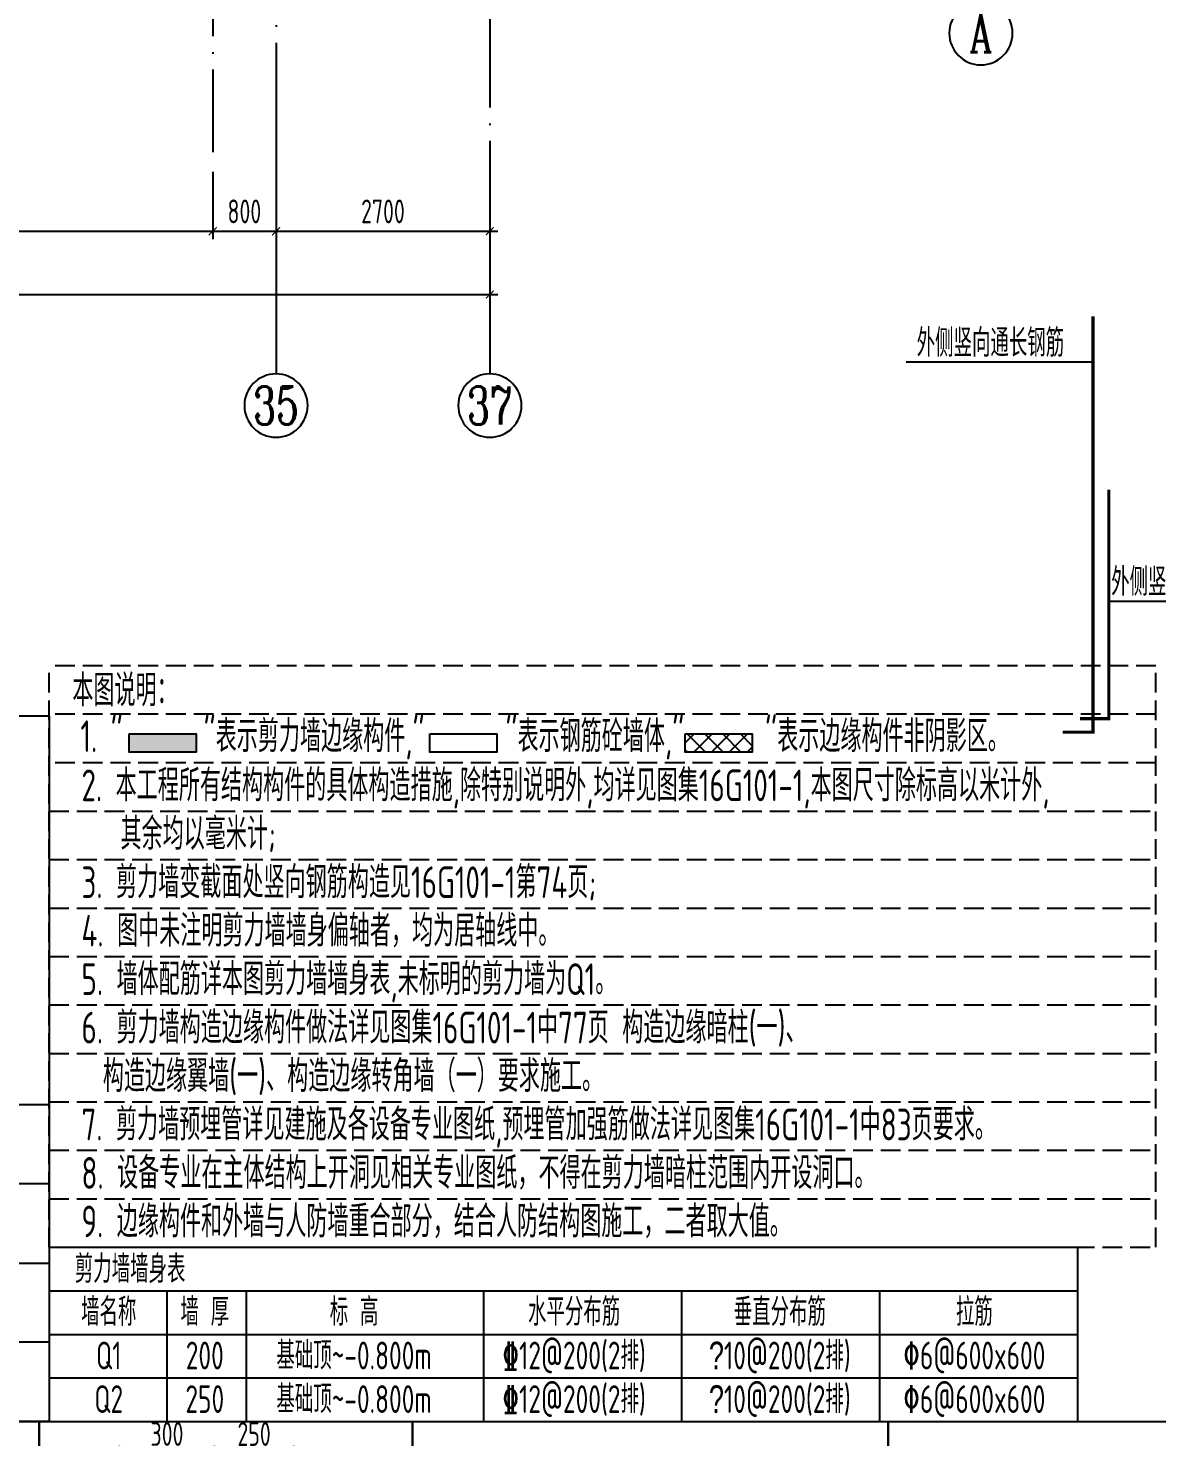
# Model space of a CAD drawing. Extents: x -655480 to 203344, y -294099 to 287156.
# Drawn here: x -264982 to -250730, y 185404 to 203183 of the extents above; entities that cross this region are included whole.
import ezdxf
from ezdxf.enums import TextEntityAlignment as Align

# ---------------------------------------------------------------- set-up
doc = ezdxf.new("R2010")
doc.units = 0
doc.header["$LTSCALE"] = 1000
for name, pattern in [('CONTINOUS', [0]), ('DASH', [0.35, 0.25, -0.1]), ('DOTE', [2.42, 2, -0.2, 0.02, -0.2])]:
    doc.linetypes.add(name, pattern=pattern)
doc.layers.get('0').update_dxf_attribs({"linetype": 'CONTINUOUS'})
doc.layers.get('DEFPOINTS').update_dxf_attribs({"linetype": 'CONTINUOUS'})
for name, color, linetype in [('A-AXIS', 1, 'CONTINUOUS'), ('A-DOTE', 10, 'DOTE'), ('AXIS_NUM', 7, 'CONTINUOUS'), ('COLU_DE_DIM', 3, 'CONTINUOUS'), ('HATCH', 8, 'CONTINUOUS'), ('REIN', 6, 'CONTINUOUS'), ('S-B板配筋号', 7, 'CONTINUOUS'), ('S-Y一般标注', 3, 'CONTINUOUS'), ('S-文字', 7, 'CONTINUOUS'), ('S-表格线', 54, 'CONTINUOUS'), ('TAB', 7, 'CONTINUOUS'), ('标注', 142, 'CONTINUOUS'), ('说明文字', 7, 'CONTINUOUS')]:
    doc.layers.add(name, color=color, linetype=linetype)
doc.styles.add('TSSD_Axis', font='complex.shx', dxfattribs={"width": 0.7, "bigfont": 'hztxt.shx'})
doc.styles.add('TSSD_DIMENSION', font='Tssdeng.shx', dxfattribs={"width": 0.7, "bigfont": 'tssdchn.shx'})
doc.styles.add('TSSD_REIN', font='tssdeng.shx', dxfattribs={"width": 0.7, "height": 300, "bigfont": 'tssdchn.shx'})
doc.dimstyles.new('TSSD_100_100', dxfattribs={"dimtxt": 300, "dimasz": 100, "dimexe": 100, "dimexo": 250, "dimgap": 100, "dimtad": 1, "dimdec": 0, "dimzin": 0, "dimdsep": 46, "dimtxsty": 'TSSD_DIMENSION', "dimblk": 'ARCHTICK', "dimcen": 0, "dimdle": 100, "dimclrt": 7, "dimadec": 0, "dimazin": 0, "dimtfac": 1, "dimtdec": 0, "dimtix": 1, "dimtmove": 2, "dimatfit": 3, "dimldrblk": 'ARCHTICK', "dimfxl": 1, "dimtolj": 1, "dimtzin": 0, "dimarcsym": 0})
doc.dimstyles.new('TSSD_25_100', dxfattribs={"dimtxt": 300, "dimasz": 100, "dimexe": 100, "dimexo": 250, "dimgap": 100, "dimtad": 1, "dimdec": 0, "dimlfac": 0.25, "dimzin": 0, "dimdsep": 46, "dimtxsty": 'TSSD_DIMENSION', "dimblk": 'ARCHTICK', "dimcen": 0, "dimdle": 100, "dimclrt": 7, "dimadec": 0, "dimazin": 0, "dimtfac": 1, "dimtdec": 0, "dimtix": 1, "dimtmove": 2, "dimatfit": 3, "dimldrblk": 'ARCHTICK', "dimfxl": 1, "dimtolj": 1, "dimtzin": 0, "dimarcsym": 0})

# ---------------------------------------------------------------- blocks, each defined once
blk = doc.blocks.new('_ArchTick')
at = {"color": 0, "linetype": 'ByBlock', "const_width": 0.15}
blk.add_lwpolyline([(-0.5, -0.5), (0.5, 0.5)], dxfattribs=at)
blk = doc.blocks.new('*D265')
at = {"layer": 'COLU_DE_DIM', "color": 0, "lineweight": -2, "transparency": 16777216}
for p, q in [((-263829, 184440), (-263829, 185290)), ((-262629, 184440), (-262629, 185290)), ((-263929, 185190), (-262529, 185190))]:
    blk.add_line(p, q, dxfattribs=at)
at = {"layer": 'DEFPOINTS', "color": 0, "transparency": 16777216}
for p in [(-262629, 185190), (-263829, 184190), (-262629, 184190)]:
    blk.add_point(p, dxfattribs=at)
at = {"layer": 'COLU_DE_DIM', "color": 0, "lineweight": -2, "transparency": 16777216, "xscale": 100, "yscale": 100, "zscale": 100, "rotation": 180}
blk.add_blockref('_ArchTick', (-263829, 185190), dxfattribs=at)
at = {"layer": 'COLU_DE_DIM', "color": 0, "lineweight": -2, "transparency": 16777216, "xscale": 100, "yscale": 100, "zscale": 100}
blk.add_blockref('_ArchTick', (-262629, 185190), dxfattribs=at)
at = {"layer": 'COLU_DE_DIM', "color": 7, "transparency": 16777216, "insert": (-263229, 185440), "char_height": 300, "attachment_point": 5, "style": 'TSSD_DIMENSION'}
blk.add_mtext('\\A1;300', dxfattribs=at)
blk = doc.blocks.new('*D266')
at = {"layer": 'COLU_DE_DIM', "color": 0, "lineweight": -2, "transparency": 16777216}
for p, q in [((-262629, 184440), (-262629, 185290)), ((-261629, 184440), (-261629, 185290)), ((-262729, 185190), (-261529, 185190))]:
    blk.add_line(p, q, dxfattribs=at)
at = {"layer": 'DEFPOINTS', "color": 0, "transparency": 16777216}
for p in [(-261629, 185190), (-262629, 184190), (-261629, 184190)]:
    blk.add_point(p, dxfattribs=at)
at = {"layer": 'COLU_DE_DIM', "color": 0, "lineweight": -2, "transparency": 16777216, "xscale": 100, "yscale": 100, "zscale": 100, "rotation": 180}
blk.add_blockref('_ArchTick', (-262629, 185190), dxfattribs=at)
at = {"layer": 'COLU_DE_DIM', "color": 0, "lineweight": -2, "transparency": 16777216, "xscale": 100, "yscale": 100, "zscale": 100}
blk.add_blockref('_ArchTick', (-261629, 185190), dxfattribs=at)
at = {"layer": 'COLU_DE_DIM', "color": 7, "transparency": 16777216, "insert": (-262129, 185440), "char_height": 300, "attachment_point": 5, "style": 'TSSD_DIMENSION'}
blk.add_mtext('\\A1;250', dxfattribs=at)
blk = doc.blocks.new('20210729.23145802')
at = {"layer": 'REIN', "linetype": 'ByBlock', "const_width": 40}
for points in [[(-27575.675, -167946.211), (-27575.675, -168035.101), (-27575.675, -173193.69), (-27956.943, -173193.69)], [(-27374.516, -170132.853), (-27374.516, -170221.743), (-27374.516, -173023.164), (-27739.119, -173023.164)]]:
    blk.add_lwpolyline(points, dxfattribs=at)
at = {"layer": '标注', "linetype": 'CONTINOUS'}
for p, q in [((-27575.675, -168523.316), (-29935.281, -168523.316)), ((-27374.516, -171539.196), (-25355.558, -171539.196))]:
    blk.add_line(p, q, dxfattribs=at)
at = {"layer": '说明文字', "color": 0, "style": 'TSSD_DIMENSION', "width": 0.7}
for s, p in [('外侧竖向通长钢筋', (-29801.159, -168455.159)), ('外侧竖向附加钢筋', (-27345.298, -171471.039))]:
    blk.add_text(s, height=350, dxfattribs=at).set_placement(p)
blk = doc.blocks.new('*U32')
at = {"layer": 'HATCH'}
for points in [[(5140097, 756132), (5140097, 756363), (5140942, 756132)], [(5140097, 756363), (5140942, 756132), (5140942, 756363)]]:
    blk.add_solid(points, dxfattribs=at)
blk = doc.blocks.new('*D817')
at = {"layer": 'DEFPOINTS', "color": 0, "transparency": 16777216}
for p in [(-263658, 200143), (-257858, 200143), (-257858, 199143)]:
    blk.add_point(p, dxfattribs=at)
at = {"layer": 'S-Y一般标注', "color": 0, "lineweight": -2, "transparency": 16777216}
for p, q in [((-263658, 199893), (-263658, 199043)), ((-257858, 199893), (-257858, 199043)), ((-263758, 199143), (-257758, 199143))]:
    blk.add_line(p, q, dxfattribs=at)
at = {"layer": 'S-Y一般标注', "color": 0, "lineweight": -2, "transparency": 16777216, "xscale": 100, "yscale": 100, "zscale": 100, "rotation": 180}
blk.add_blockref('_ArchTick', (-263658, 199143), dxfattribs=at)
at = {"layer": 'S-Y一般标注', "color": 0, "lineweight": -2, "transparency": 16777216, "xscale": 100, "yscale": 100, "zscale": 100}
blk.add_blockref('_ArchTick', (-257858, 199143), dxfattribs=at)
at = {"layer": 'S-Y一般标注', "color": 7, "transparency": 16777216, "insert": (-260758, 199393), "char_height": 300, "attachment_point": 5, "style": 'TSSD_DIMENSION'}
blk.add_mtext('\\A1;5800', dxfattribs=at)
blk = doc.blocks.new('ts_axno')
at = {"color": 0, "linetype": 'ByBlock', "lineweight": -2}
blk.add_circle((0, 0), 0.5, dxfattribs=at)
at = {"color": 0, "linetype": 'ByBlock', "lineweight": -2, "style": 'TSSD_Axis', "width": 0.7}
blk.add_attdef('A', text='', height=0.6, dxfattribs=at).set_placement((0, 0), align=Align.MIDDLE_CENTER)
blk = doc.blocks.new('*D818')
at = {"layer": 'DEFPOINTS', "color": 0, "transparency": 16777216}
for p in [(-257858, 200143), (-257058, 200143), (-257058, 199143)]:
    blk.add_point(p, dxfattribs=at)
at = {"layer": 'S-Y一般标注', "color": 0, "lineweight": -2, "transparency": 16777216}
for p, q in [((-257858, 199893), (-257858, 199043)), ((-257058, 199893), (-257058, 199043)), ((-257958, 199143), (-256958, 199143))]:
    blk.add_line(p, q, dxfattribs=at)
at = {"layer": 'S-Y一般标注', "color": 0, "lineweight": -2, "transparency": 16777216, "xscale": 100, "yscale": 100, "zscale": 100, "rotation": 180}
blk.add_blockref('_ArchTick', (-257858, 199143), dxfattribs=at)
at = {"layer": 'S-Y一般标注', "color": 0, "lineweight": -2, "transparency": 16777216, "xscale": 100, "yscale": 100, "zscale": 100}
blk.add_blockref('_ArchTick', (-257058, 199143), dxfattribs=at)
at = {"layer": 'S-Y一般标注', "color": 7, "transparency": 16777216, "insert": (-257458, 199393), "char_height": 300, "attachment_point": 5, "style": 'TSSD_DIMENSION'}
blk.add_mtext('\\A1;800', dxfattribs=at)
blk = doc.blocks.new('*D819')
at = {"layer": 'DEFPOINTS', "color": 0, "transparency": 16777216}
for p in [(-257058, 200143), (-254358, 200143), (-254358, 199143)]:
    blk.add_point(p, dxfattribs=at)
at = {"layer": 'S-Y一般标注', "color": 0, "lineweight": -2, "transparency": 16777216}
for p, q in [((-257058, 199893), (-257058, 199043)), ((-254358, 199893), (-254358, 199043)), ((-257158, 199143), (-254258, 199143))]:
    blk.add_line(p, q, dxfattribs=at)
at = {"layer": 'S-Y一般标注', "color": 0, "lineweight": -2, "transparency": 16777216, "xscale": 100, "yscale": 100, "zscale": 100, "rotation": 180}
blk.add_blockref('_ArchTick', (-257058, 199143), dxfattribs=at)
at = {"layer": 'S-Y一般标注', "color": 0, "lineweight": -2, "transparency": 16777216, "xscale": 100, "yscale": 100, "zscale": 100}
blk.add_blockref('_ArchTick', (-254358, 199143), dxfattribs=at)
at = {"layer": 'S-Y一般标注', "color": 7, "transparency": 16777216, "insert": (-255708, 199393), "char_height": 300, "attachment_point": 5, "style": 'TSSD_DIMENSION'}
blk.add_mtext('\\A1;2700', dxfattribs=at)
blk = doc.blocks.new('*D820')
at = {"layer": 'DEFPOINTS', "color": 0, "transparency": 16777216}
for p in [(-304358, 200143), (-254358, 200143), (-254358, 198343)]:
    blk.add_point(p, dxfattribs=at)
at = {"layer": 'S-Y一般标注', "color": 0, "lineweight": -2, "transparency": 16777216}
for p, q in [((-304358, 199893), (-304358, 198243)), ((-254358, 199893), (-254358, 198243)), ((-304458, 198343), (-254258, 198343))]:
    blk.add_line(p, q, dxfattribs=at)
at = {"layer": 'S-Y一般标注', "color": 0, "lineweight": -2, "transparency": 16777216, "xscale": 100, "yscale": 100, "zscale": 100, "rotation": 180}
blk.add_blockref('_ArchTick', (-304358, 198343), dxfattribs=at)
at = {"layer": 'S-Y一般标注', "color": 0, "lineweight": -2, "transparency": 16777216, "xscale": 100, "yscale": 100, "zscale": 100}
blk.add_blockref('_ArchTick', (-254358, 198343), dxfattribs=at)
at = {"layer": 'S-Y一般标注', "color": 7, "transparency": 16777216, "insert": (-279358, 198593), "char_height": 300, "attachment_point": 5, "style": 'TSSD_DIMENSION'}
blk.add_mtext('\\A1;50000', dxfattribs=at)
blk = doc.blocks.new('20210827.04200827')
at = {"layer": 'A-AXIS'}
for p, q in [((53900, 3600), (53900, 800)), ((56600, 3600), (56600, 800))]:
    blk.add_line(p, q, dxfattribs=at)
at = {"layer": 'A-DOTE'}
for p, q in [((56600, 23100), (56600, 3600)), ((53100, 11900), (53100, 3600)), ((53900, 7400), (53900, 3600))]:
    blk.add_line(p, q, dxfattribs=at)
at = {"layer": 'A-AXIS'}
ref = blk.add_blockref('ts_axno', (62800, 5100), dxfattribs=dict(at, xscale=-800, yscale=800, zscale=800))
ref.add_attrib('F', 'A', dxfattribs={"layer": 'AXIS_NUM', "height": 480, "style": 'TSSD_Axis', "width": 0.7}).set_placement((62800, 5100), align=Align.MIDDLE_CENTER)
ref = blk.add_blockref('ts_axno', (53900, 400), dxfattribs=dict(at, xscale=-800, yscale=800, zscale=800, rotation=180))
ref.add_attrib('22', '35', dxfattribs={"layer": 'AXIS_NUM', "height": 480, "style": 'TSSD_Axis', "width": 0.7}).set_placement((53900, 400), align=Align.MIDDLE_CENTER)
ref = blk.add_blockref('ts_axno', (56600, 400), dxfattribs=dict(at, xscale=-800, yscale=800, zscale=800, rotation=180))
ref.add_attrib('23', '37', dxfattribs={"layer": 'AXIS_NUM', "height": 480, "style": 'TSSD_Axis', "width": 0.7}).set_placement((56600, 400), align=Align.MIDDLE_CENTER)
at = {"layer": 'S-Y一般标注'}
for base, p1, p2, picture, middle in [((56600, 1800), (6600, 3600), (56600, 3600), '*D820', (31600, 2050)), ((53100, 2600), (47300, 3600), (53100, 3600), '*D817', (50200, 2850)), ((53900, 2600), (53100, 3600), (53900, 3600), '*D818', (53500, 2850)), ((56600, 2600), (53900, 3600), (56600, 3600), '*D819', (55250, 2850))]:
    dim = blk.add_linear_dim(base=base, p1=p1, p2=p2, dimstyle='TSSD_100_100', dxfattribs=at)
    dim.commit()
    dim.dimension.update_dxf_attribs({"geometry": picture, "text_midpoint": middle, "insert": (310957.9, -196542.6)})

msp = doc.modelspace()

# ---------------------------------------------------------------- hatches: boundary and pattern name
at = {"layer": 'HATCH'}
h = msp.add_hatch(dxfattribs=at)
h.set_pattern_fill('HOLE_MATETIEL', color=252, scale=50, style=0)
h.set_pattern_definition([(45, (-560598.22, 227905.95), (-112.2532, 112.2532), []), (135, (-560598.22, 227905.95), (-112.2532, -112.2532), [])])
h.paths.add_polyline_path([(-256683.88, 194274.97), (-255839.08, 194274.97), (-255839.08, 194044.24), (-256683.88, 194044.24)])

# ---------------------------------------------------------------- linework, layer by layer
at = {"layer": 'S-文字'}
for points in [[(-263707.1, 194274.97), (-262862.3, 194274.97), (-262862.3, 194044.24), (-263707.1, 194044.24)], [(-259910.64, 194274.97), (-259065.84, 194274.97), (-259065.84, 194044.24), (-259910.64, 194044.24)], [(-256683.88, 194274.97), (-255839.08, 194274.97), (-255839.08, 194044.24), (-256683.88, 194044.24)]]:
    msp.add_lwpolyline(points, close=True, dxfattribs=at)
at = {"layer": 'S-表格线', "linetype": 'DASH'}
for p, q in [((-264716.58, 187797.61), (-264716.58, 195135.9)), ((-250741.46, 195135.9), (-264716.58, 195135.9)), ((-250741.46, 187797.61), (-250741.46, 195135.9)), ((-250741.46, 194524.37), (-264716.58, 194524.37)), ((-250741.46, 193912.85), (-264716.58, 193912.85)), ((-264716.58, 193301.32), (-250741.46, 193301.32)), ((-264716.58, 192689.8), (-250741.46, 192689.8)), ((-264716.58, 192078.28), (-250741.46, 192078.28)), ((-264716.58, 191466.75), (-250741.46, 191466.75)), ((-264716.58, 190855.23), (-250741.46, 190855.23)), ((-264716.58, 190243.7), (-250741.46, 190243.7)), ((-264716.58, 189632.18), (-250741.46, 189632.18)), ((-264716.58, 189020.66), (-250741.46, 189020.66)), ((-264716.58, 188409.13), (-250741.46, 188409.13)), ((-264716.58, 187797.61), (-250741.46, 187797.61))]:
    msp.add_line(p, q, dxfattribs=at)
at = {"layer": 'S-表格线'}
for p, q in [((-264716.58, 187797.61), (-264716.58, 185597.61)), ((-264716.58, 187797.61), (-251730.83, 187797.61)), ((-251730.83, 187797.61), (-251730.83, 185597.61)), ((-264716.58, 187247.61), (-251730.83, 187247.61)), ((-263230.83, 187247.61), (-263230.83, 185597.61)), ((-262230.83, 187247.61), (-262230.83, 185597.61)), ((-259230.83, 187247.61), (-259230.83, 185597.61)), ((-256730.83, 187247.61), (-256730.83, 185597.61)), ((-254230.83, 187247.61), (-254230.83, 185597.61)), ((-264716.58, 186697.61), (-251730.83, 186697.61)), ((-264716.58, 186147.61), (-251730.83, 186147.61)), ((-264716.58, 185597.61), (-251730.83, 185597.61))]:
    msp.add_line(p, q, dxfattribs=at)
at = {"layer": 'TAB'}
for points in [[(-270761.32, 194505.27), (-264716.58, 194505.27), (-264716.58, 185597.61), (-270761.32, 185597.61), (-270761.32, 194505.27), (-270761.32, 189597.61), (-264716.58, 189597.61), (-264716.58, 188597.61), (-270761.32, 188597.61), (-270761.32, 187597.61), (-264716.58, 187597.61), (-264716.58, 186597.61), (-270761.32, 186597.61)], [(-270094.34, 185597.61), (-264844.43, 185597.61), (-264844.43, 176689.95), (-270094.34, 176689.95), (-270094.34, 185597.61), (-270094.34, 180689.95), (-264844.43, 180689.95), (-264844.43, 179689.95), (-270094.34, 179689.95), (-270094.34, 178689.95), (-264844.43, 178689.95), (-264844.43, 177689.95), (-270094.34, 177689.95)], [(-264844.43, 185597.61), (-260129.12, 185597.61), (-260129.12, 176689.95), (-264844.43, 176689.95), (-264844.43, 185597.61), (-264844.43, 180689.95), (-260129.12, 180689.95), (-260129.12, 179689.95), (-264844.43, 179689.95), (-264844.43, 178689.95), (-260129.12, 178689.95), (-260129.12, 177689.95), (-264844.43, 177689.95)], [(-260129.12, 185597.61), (-254121.99, 185597.61), (-254121.99, 176689.95), (-260129.12, 176689.95), (-260129.12, 185597.61), (-260129.12, 180689.95), (-254121.99, 180689.95), (-254121.99, 179689.95), (-260129.12, 179689.95), (-260129.12, 178689.95), (-254121.99, 178689.95), (-254121.99, 177689.95), (-260129.12, 177689.95)], [(-254121.99, 185597.61), (-248378.7, 185597.61), (-248378.7, 176689.95), (-254121.99, 176689.95), (-254121.99, 185597.61), (-254121.99, 180689.95), (-248378.7, 180689.95), (-248378.7, 179689.95), (-254121.99, 179689.95), (-254121.99, 178689.95), (-248378.7, 178689.95), (-248378.7, 177689.95), (-254121.99, 177689.95)]]:
    msp.add_lwpolyline(points, dxfattribs=at)

# ---------------------------------------------------------------- block references
at = {"layer": 'A-DOTE', "color": 2}
msp.add_blockref('20210827.04200827', (-315751.97, 198020.16), dxfattribs=at)
at = {"layer": 'HATCH'}
msp.add_blockref('*U32', (-5403803.91, -562087.81), dxfattribs=at)
at = {"layer": 'S-B板配筋号'}
msp.add_blockref('20210729.23145802', (-223961.51, 367491.66), dxfattribs=at)

# ---------------------------------------------------------------- texts
at = {"layer": 'S-文字', "style": 'TSSD_REIN', "width": 0.7}
for s, height, p in [('本图说明：', 400, (-264423.69, 194625.73)), ('1. "      "表示剪力墙边缘构件,"      "表示钢筋砼墙体,"      "表示边缘构件非阴影区。', 400, (-264321.96, 194046.77)), ('2. 本工程所有结构构件的具体构造措施,除特别说明外,均详见图集16G101-1,本图尺寸除标高以米计外,', 400, (-264308.44, 193426.46)), ('其余均以毫米计;', 400, (-263815.84, 192814.94)), ('3. 剪力墙变截面处竖向钢筋构造见16G101-1第74页;', 400, (-264308.44, 192203.42)), ('4. 图中未注明剪力墙墙身偏轴者，均为居轴线中。', 400, (-264308.44, 191591.89)), ('6. 剪力墙构造边缘构件做法详见图集16G101-1中77页 构造边缘暗柱(一)、', 400, (-264308.44, 190368.84)), ('构造边缘翼墙(一)、构造边缘转角墙（一）要求施工。', 400, (-264039.2, 189757.32)), ('7. 剪力墙预埋管详见建施及各设备专业图纸,预埋管加强筋做法详见图集16G101-1中83页要求。', 400, (-264308.44, 189145.8)), ('8. 设备专业在主体结构上开洞见相关专业图纸，不得在剪力墙暗柱范围内开设洞口。', 400, (-264308.44, 188534.27)), ('9. 边缘构件和外墙与人防墙重合部分，结合人防结构图施工，二者取大值。', 400, (-264308.44, 187922.75)), ('剪力墙墙身表', 350, (-264392.82, 187347.61))]:
    msp.add_text(s, height=height, dxfattribs=at).set_placement(p)
at = {"layer": 'S-文字', "color": 3, "style": 'TSSD_REIN', "width": 0.7}
msp.add_text('5. 墙体配筋详本图剪力墙墙身表,未标明的剪力墙为Q1。', height=400, dxfattribs=at).set_placement((-264308.44, 190980.37))
at = {"layer": 'S-文字', "style": 'TSSD_REIN', "width": 0.7}
for s, p in [('墙名称', (-263964.26, 186805.47)), ('墙 厚', (-262751.57, 186805.47)), ('标 高', (-260866.19, 186805.47)), ('水平分布筋', (-258087.72, 186805.47)), ('垂直分布筋', (-255490.66, 186805.47)), ('拉筋', (-253034.48, 186805.47)), ('Q1', (-263964.26, 186255.47)), ('200', (-262751.57, 186255.47)), ('基础顶~-0.800m', (-260866.19, 186255.47)), ('\ue53210@200(2排)', (-255490.66, 186255.47)), ('Q2', (-263964.26, 185705.47)), ('250', (-262751.57, 185705.47)), ('基础顶~-0.800m', (-260866.19, 185705.47)), ('\ue53210@200(2排)', (-255490.66, 185705.47))]:
    msp.add_text(s, height=350, dxfattribs=at).set_placement(p, align=Align.CENTER)
at = {"layer": 'S-文字', "color": 1, "style": 'TSSD_REIN', "width": 0.7}
for s, p in [('%%13212@200(2排)', (-258087.72, 186255.47)), ('%%1306@600x600', (-253034.48, 186255.47)), ('%%13212@200(2排)', (-258087.72, 185705.47)), ('%%1306@600x600', (-253034.48, 185705.47))]:
    msp.add_text(s, height=350, dxfattribs=at).set_placement(p, align=Align.CENTER)

# ---------------------------------------------------------------- dimensions: what is measured, and where the dimension line sits
at = {"layer": 'COLU_DE_DIM'}
for base, p1, p2, picture, middle in [((-262629.16, 185190.5), (-263829.11, 184190.5), (-262629.16, 184190.5), '*D265', (-263229.14, 185440.5)), ((-261629.12, 185190.5), (-262629.16, 184190.5), (-261629.12, 184190.5), '*D266', (-262129.14, 185440.5))]:
    dim = msp.add_linear_dim(base=base, p1=p1, p2=p2, dimstyle='TSSD_25_100', dxfattribs=at)
    dim.commit()
    dim.dimension.update_dxf_attribs({"geometry": picture, "text_midpoint": middle})

doc.saveas('drawing.dxf')
